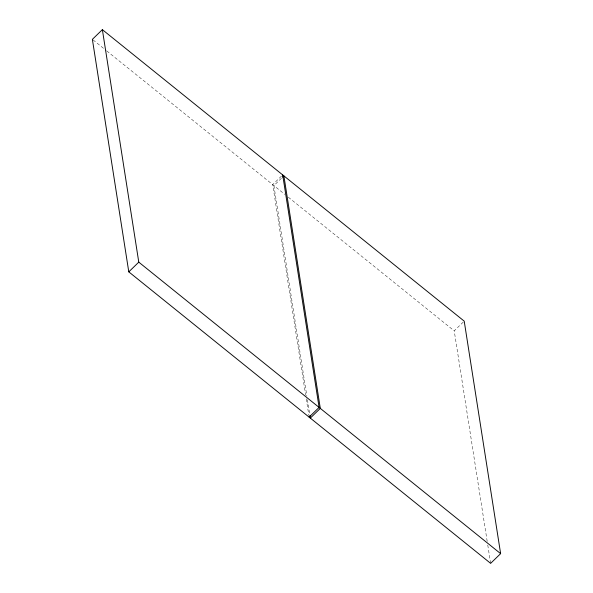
<?xml version="1.0" encoding="UTF-8"?>
<svg xmlns="http://www.w3.org/2000/svg" width="593" height="593" viewBox="0 0 593 593"><rect width="100%" height="100%" fill="white"/><g stroke="black" fill="none" stroke-linecap="round" stroke-linejoin="round"><path stroke-width="0.44" stroke-dasharray="2.96 2.22" d="M281.438 176.128L272.698 184.616L305.662 395.146M281.393 178.308L273.899 185.587L306.87 396.117M487.194 541.379L454.223 330.85L464.215 321.147M93.094 39.931L106.08 50.39M106.792 50.961L284.833 194.393M288.331 197.21L454.223 330.85M487.765 545.041L490.633 563.35M307.441 399.778L309.739 414.425M306.24 398.807L308.82 415.285"/><path stroke-width="0.89" d="M102.367 29.65L92.375 39.353L128.785 271.853L490.633 563.35L500.625 553.647L464.215 321.147L102.367 29.65L138.777 262.15L500.625 553.647M128.785 271.853L138.777 262.15M282.646 177.099L283.891 175.884L320.302 408.384L310.309 418.087L309.88 415.337M309.109 417.116L319.101 407.413L282.691 174.913"/></g></svg>
